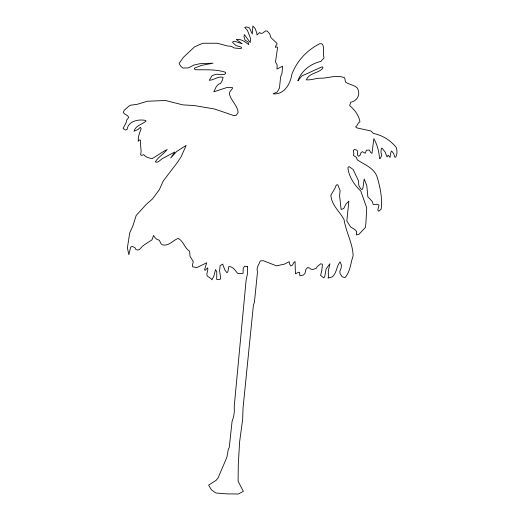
<?xml version="1.0" encoding="UTF-8"?>
<svg xmlns="http://www.w3.org/2000/svg" width="520" height="520" viewBox="0 0 520 520"><rect width="100%" height="100%" fill="white"/><g stroke="black" fill="none" stroke-linecap="round" stroke-linejoin="round"><path stroke-width="0.78" d="M247.611 266.773L247.481 273.598L246.103 280.202L234.221 406.478L234.344 411.509L233.675 416.488L232.069 421.415L229.275 447.35L228.267 449.469L226.824 457.412L217.925 478.218L216.158 480.266L208.618 485.154L211.406 489.814L215.852 492.979L226.798 493.87L238.329 494L243.36 491.374L238.114 481.279L238.277 464.874L239.577 442.175L242.651 419.315L243.055 407.953L248.957 349.135L253.442 304.98L254.391 302.51L257.511 271.791C255.859 267.663 259.136 264.531 260.228 260.995L263.283 260.676L276.471 265.844L284.55 264.095L289.218 261.664L289.458 263.887L290.875 265.928L292.591 265.044L293.507 262.892L295.042 261.508L295.425 273.793L298.603 272.259L299.526 272.311L299.871 275.769L303.44 274.989L305 273.358L305.858 269.483L307.444 267.611L309.498 267.976L311.22 269.302L313.072 269.406L316.199 268.359L317.324 266.454L320.853 263.718L322.426 264.297L321.802 270.394L320.593 275.476L323.837 277.869L324.753 276.64L326.086 269.016L329.901 263.705L328.296 271.213L328.445 277.147L327.997 278.109L332.306 276.881C336.901 272.857 336.362 266.318 340.106 261.872L341.4 265.135L341.081 268.3L339.859 271.18L340.074 273.644L342.089 276.705L345.013 277.608C350.402 271.7 350.532 263.127 353.113 255.859C352.833 243.321 345.878 231.998 344.065 219.648C339.749 211.425 331.279 204.958 330.915 195.097L334.867 188.416L336.303 185.042L337.786 184.743L340.1 190.632L339.593 195.592L341.094 209.502L343.74 208.5L346.015 204.022L348.855 201.11L346.84 220.961L350.597 226.928L354.705 229.469L356.681 231.498L356.33 234.936L358.937 234.319L365.463 227.396L365.931 222.814L366.717 207.889L360.789 191.048C354.393 185.036 348.751 176.572 347.887 167.661L349.089 166.582L353.158 169.5L358.54 180.941L358.8 185.556L360.659 188.734L362.031 189.579L362.908 188.097L364.201 178.958L366.795 185.633L367.841 196.82L372.112 201.286L373.25 204.425L377.631 204.289L378.996 205.133L377.774 210.054L378.742 211.263L381.141 209.099C382.564 198.542 380.218 187.928 377.41 177.794C374.55 167.941 364.715 164.983 357.227 159.751L356.343 157.32L353.347 155.363L353.88 153.803L353.262 150.592L354.504 149.474L356.876 150.202L357.675 151.638L357.519 155.006L358.521 156.254L359.912 155.538L361.166 152.431L362.557 151.716L365.222 153.263L366.476 150.156L369.486 150.131L370.578 152.373L371.976 153.446L373.848 138.665C377.267 144.69 379.1 151.801 379.535 158.645L380.302 158.49L381.745 155.395L380.946 152.172L381.303 148.623L381.927 148.057L385.099 152.009L387.049 156.891L388.161 155.168L390 157.456L390.897 152.341L391.599 150.995L393.77 153.699L394.732 157.131L395.668 157.183C397.423 154.394 397.196 150.553 396.279 147.492C390.462 140.309 382.584 135.265 373.438 133.477L370.871 130.956L357.253 127.992L355.836 127.114L355.914 126.328L356.707 125.977L358.521 122.902L359.95 121.791C358.82 115.33 354.66 109.662 349.642 105.58L350.753 102.258C357.507 100.887 360.906 94.211 357.253 87.984C353.964 84.747 349.102 84.637 345.462 82.082L344.688 77.805C337.409 74.77 329.803 77.591 322.387 78.227C316.947 77.656 311.636 80.334 306.377 79.852C309.192 72.716 318.298 73.483 322.79 68.302L322.901 67.249L322.147 66.781L301.756 75.992L297.85 80.847C301.334 70.766 310.661 63.726 320.886 61.419L324.038 58C322.615 53.482 324.656 48.633 322.615 44.369L321.282 43.661L319.663 43.777C307.125 50.07 296.861 60.938 291.909 74.159C290.511 83.674 284.213 95.017 273.065 93.828L277.271 91.949L279.468 88.056L280.605 76.901L281.964 73.379L282.562 67.49L282.49 66.216L276.985 69.076L277.192 65.065L275.496 62.004L277.57 47.515L277.036 46.852L275.379 47.392L275.483 46.339L277.115 44.102L276.803 43.238L270.953 37.615L269.724 33.943L267.209 31.051L265.616 30.96L262.587 33.117L260.949 33.443L259.636 32.526L256.99 34.912L256.783 32.994L255.216 28.672L252.883 26L252.265 34.008L249.477 27.924L246.369 26.897L244.712 27.437L247.422 30.348L250.601 38.571L250.192 42.569L244.381 34.619L243.99 36.498L245.024 40.157L248.04 42.023L248.781 44.603C245.069 41.886 241.254 38.721 236.269 39.449L242.249 43.81L234.683 41.262L233.044 41.587L232.564 42.406L236.047 45.572L241.306 47.145L241.618 48.009L240.955 48.6L234.397 48.016L231.355 46.364L227.188 45.916L217.431 43.238L202.794 43.251L194.61 46.807L183.528 57.181L179.075 63.486L181.019 66.547L183.06 68.094L188.5 67.867L193.687 65.13L199.927 63.7L213.011 63.193L201.448 65.39L194.389 68.205L194.916 69.667L196.43 69.752C206.147 69.901 216.268 69.199 225.628 72.306L225.478 73.73L223.873 74.529L215.95 74.256L212.082 75.647L209.242 80.308C213.935 80.223 218.342 75.77 223.08 77.344L222.255 80.516L220.597 83.453L218.491 84.227L216.203 86.775L213.824 91.819L226.785 87.562L232.375 87.523L232.453 88.419L229.697 92.19L229.365 93.782C230.9 100.678 237.393 105.32 238.147 112.327L236.327 115.258L234.084 115.667L214.617 109.018L194.155 105.528L182.878 104.884L165.38 100.49L147.362 101.251L136.883 104.403L130.884 105.131L128.928 106.093L124.267 110.292L123.208 112.378L124.728 114.069L127.445 115.655L128.798 117.338L126.659 120.075L126.256 122.376L123.103 128.447L125.483 130.013L127.049 129.565C128.245 120.913 138.573 119.002 145.75 120.452L146.016 121.18C141.96 124.436 135.486 125.619 133.991 131.216L137.917 129.558L140.419 127.296L141.141 128.817C139.562 132.821 137.872 136.851 138.287 141.388L139.133 139.958L140.504 140.225C139.782 145.138 142.019 149.981 140.595 154.81L141.758 155.428L143.767 154.622C145.685 157.242 149.058 158.106 152.107 158.607C157.151 155.708 161.857 152.204 167.2 149.5C163.716 154.063 158.106 157.125 155.266 161.922L156.988 162.208L158.626 161.564L162.247 158.633L174.817 151.964L170.703 158.002L176.612 151.515L186.154 145.412L181.149 156.754L177.021 162.981L163.312 180.843L159.25 189.839L152.373 199.043L146.231 204.412L136.188 215.469L133.016 225.492L129.708 232.947L127.394 247.812L128.843 254.69L130.683 247.156L132.236 246.395L134.921 247.676L135.811 249.425L137.488 250.088L139.562 249.503C142.727 245.024 147.589 242.853 151.938 239.876L153.595 235.443C154.733 237.705 156.605 239.824 159.282 240.156L161.064 243.789L162.428 244.862C168.799 246.402 172.803 240.377 178.237 238.4C183.593 241.189 184.477 248.125 189.612 251.238L189.989 256.211L193.252 261.619L192.322 265.72L192.719 266.812L196.833 267.586L206.707 262.788L204.627 269.503L205.036 270.459L207.721 267.8C208.475 270.55 206.096 273.156 207.149 275.938L211.178 278.714L211.952 279.825L213.844 276.185L215.534 269.588L216.814 271.934L216.691 279.428L219.856 279.474L220.721 278.454L219.596 270.757L220.116 265.7L222.683 264.101L224.978 270.257L226.895 272.642L227.858 271.895L228.774 266.591C232.589 266.156 235.255 270.419 237.263 272.968L238.342 273.565L243.067 273.299L243.191 268.353L244.68 266.162L247.611 266.773"/></g></svg>
